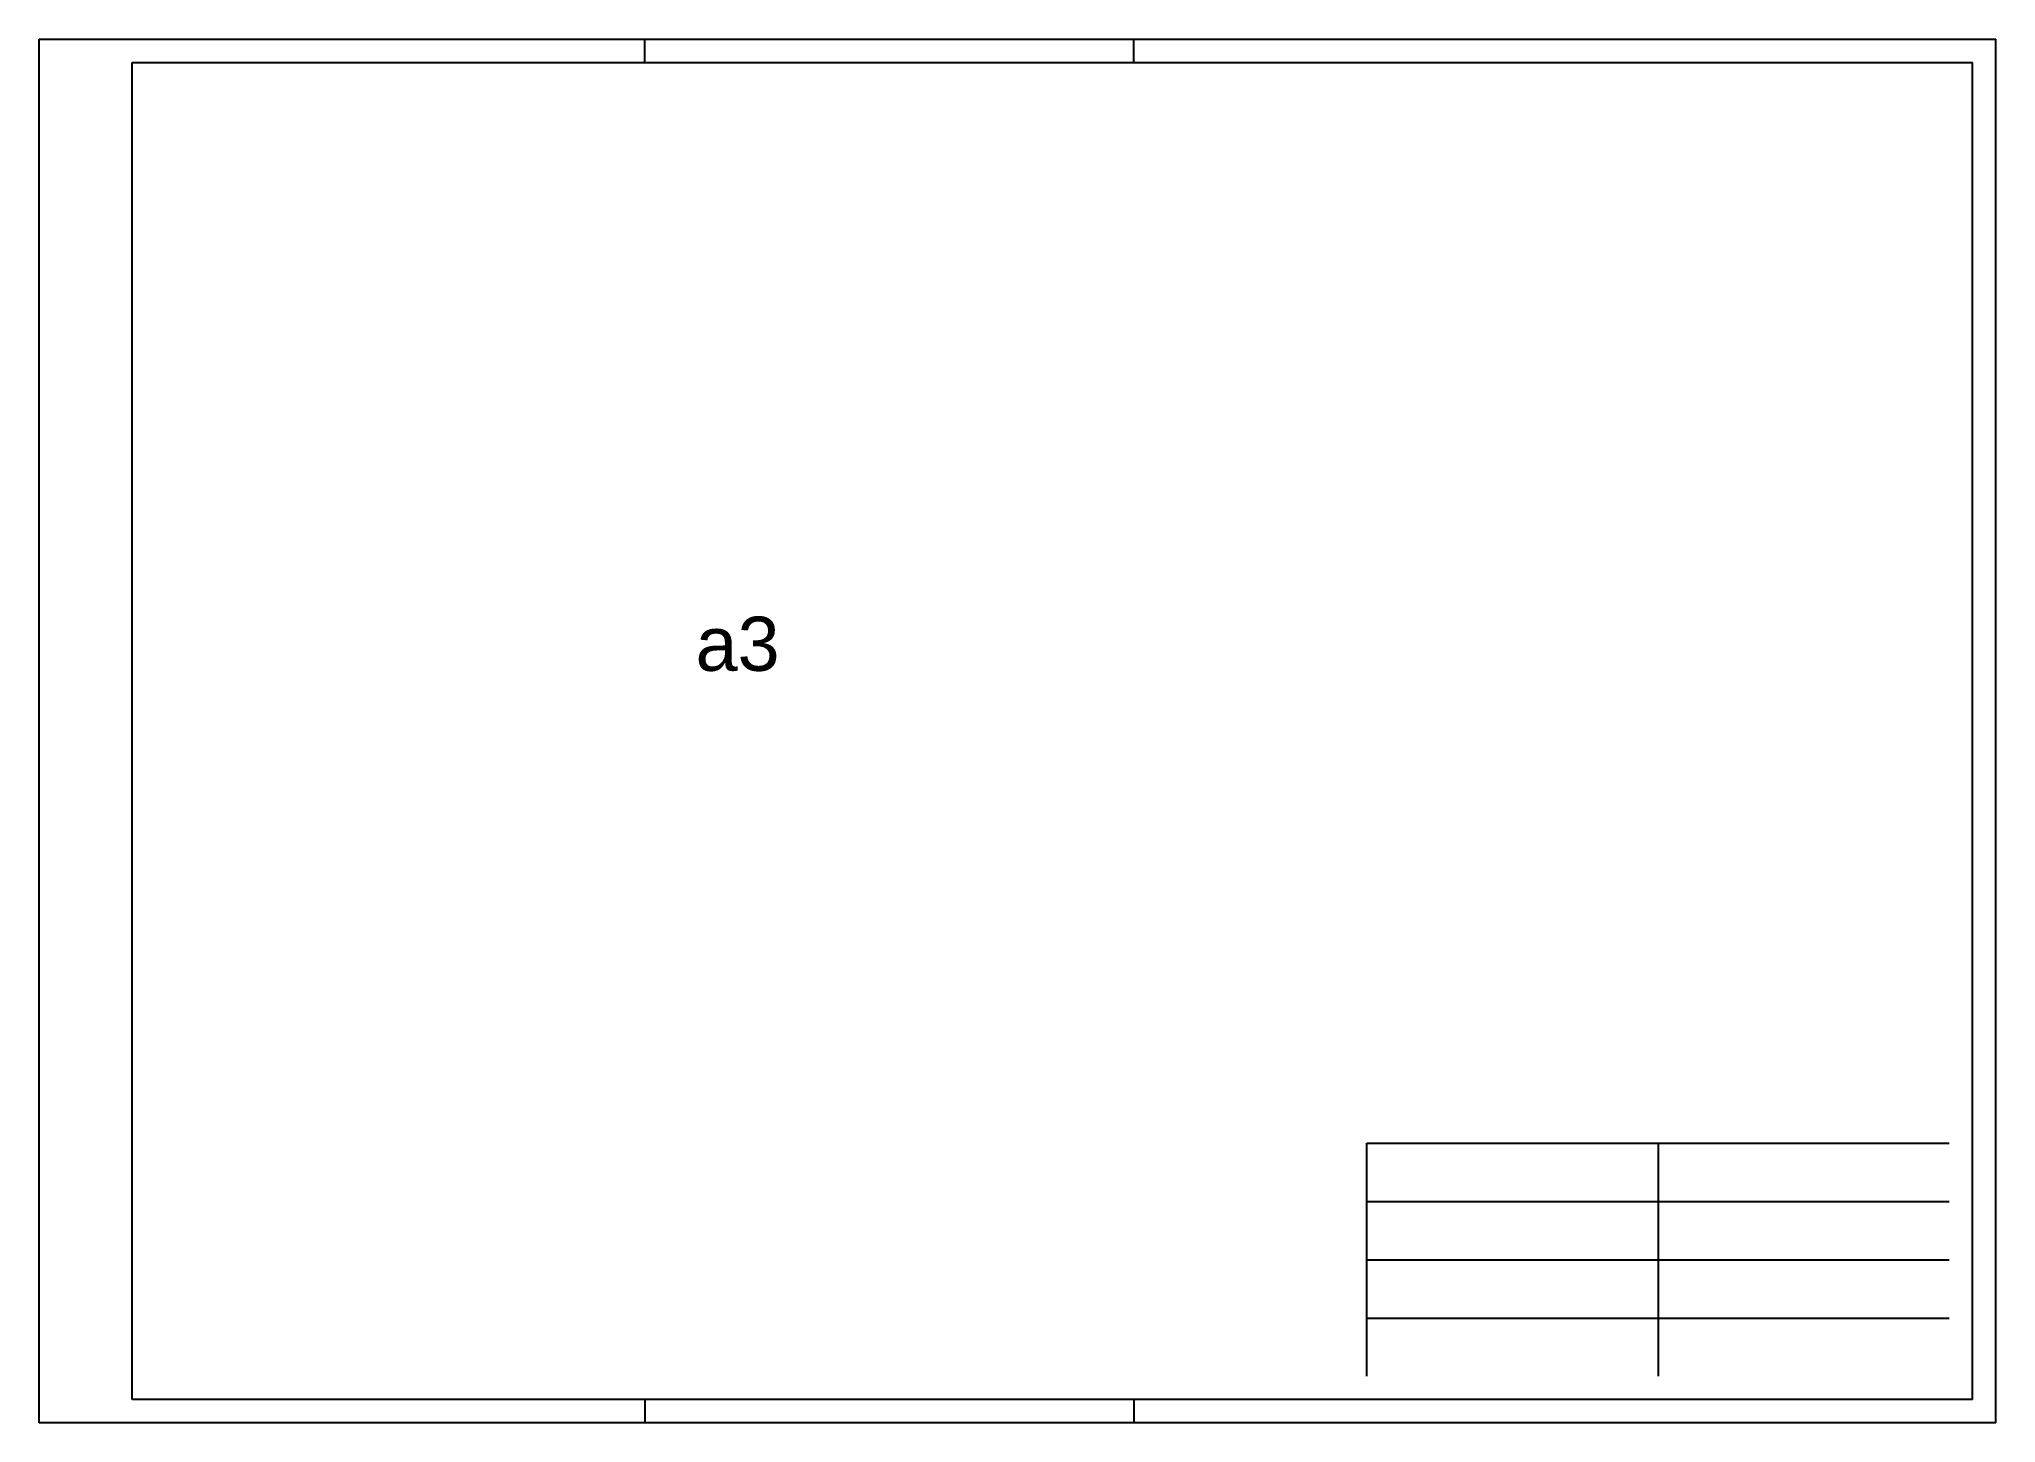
# Paper-space layout 'Layout A3 Clientes' of a CAD drawing. Header units: millimetres. Extents: x 0 to 420, y 0 to 297.
import ezdxf

# ---------------------------------------------------------------- set-up
doc = ezdxf.new("R2010")
doc.units = ezdxf.units.MM
doc.styles.get("Standard").update_dxf_attribs({"font": 'arial.ttf'})

psp = doc.layouts.new('Layout A3 Clientes')

# ---------------------------------------------------------------- linework, layer by layer
for p, q in [((0, 0), (0, 297)), ((0, 297), (420, 297)), ((130, 292), (130, 297)), ((235, 292), (235, 297)), ((420, 0), (420, 297)), ((20, 5), (20, 292)), ((20, 292), (415, 292)), ((415, 5), (415, 292)), ((285, 10), (285, 60)), ((285, 60), (410, 60)), ((347.5, 60), (347.5, 10)), ((285, 47.5), (410, 47.5)), ((285, 35), (410, 35)), ((285, 22.5), (410, 22.5)), ((415, 5), (20, 5)), ((130, 5), (130, 0)), ((235, 5), (235, 0)), ((420, 0), (0, 0))]:
    psp.add_line(p, q)

# ---------------------------------------------------------------- texts
at = {"insert": (140.88, 173.04), "char_height": 11.628, "attachment_point": 1}
psp.add_mtext_dynamic_manual_height_columns('a3', width=287.6679, gutter_width=58.14, heights=[0], dxfattribs=at)

doc.saveas('drawing.dxf')
